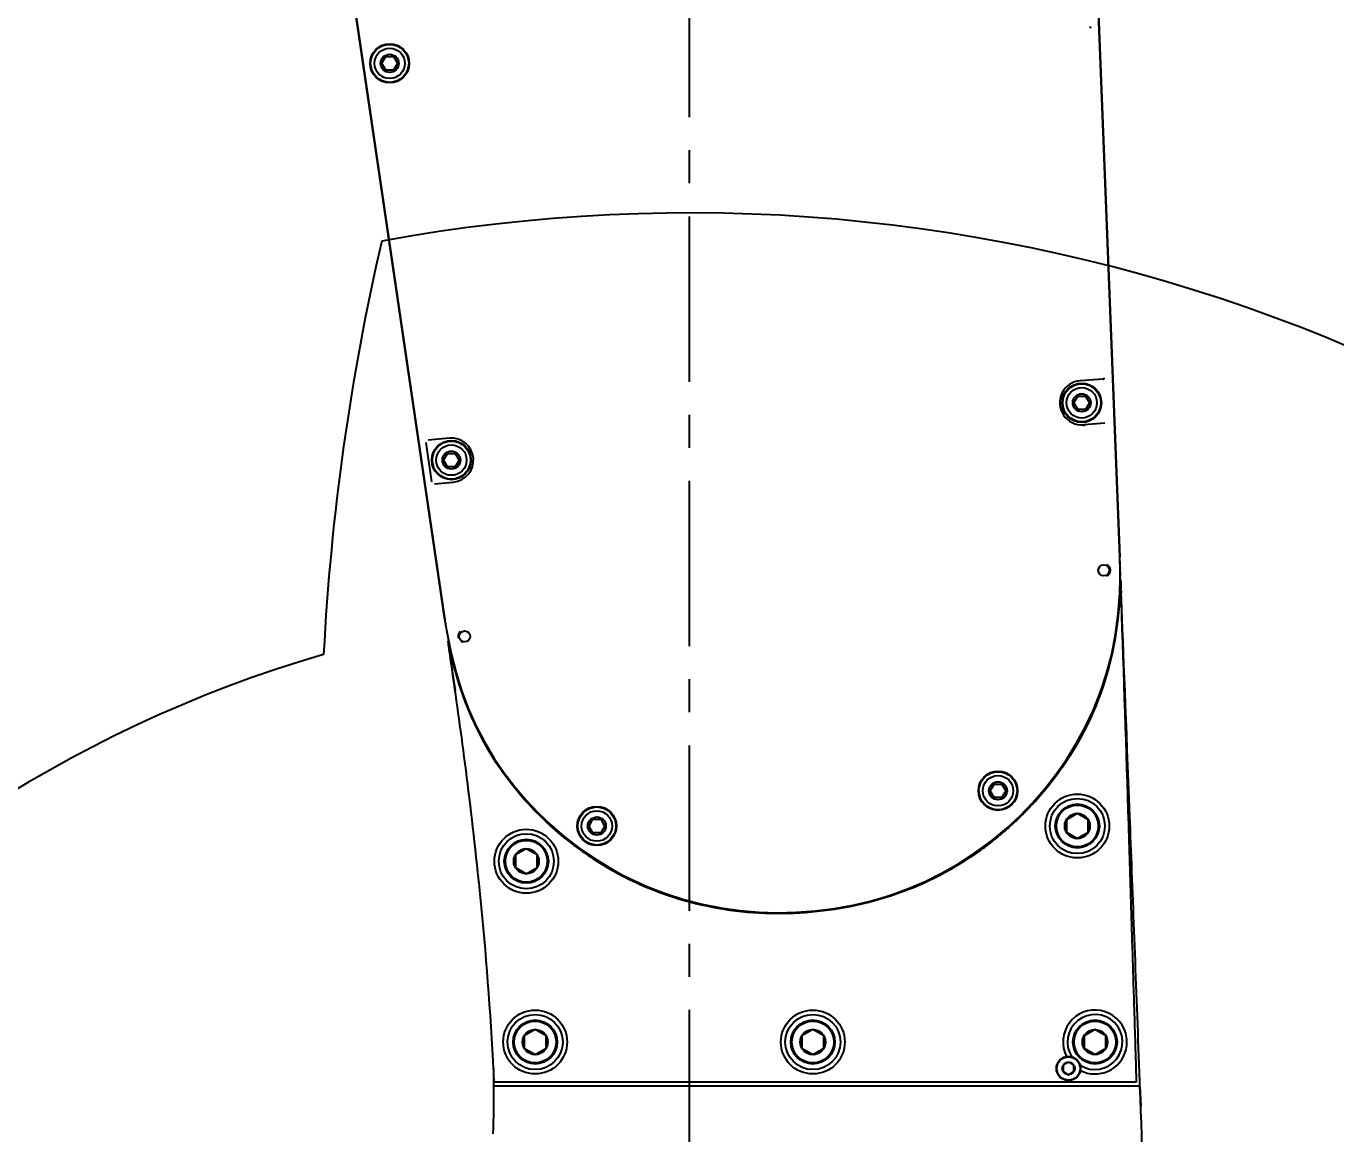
# Model space of a CAD drawing. Header units: millimetres. Extents: x 5828 to 6704, y 123 to 421.
# Drawn here: x 6608.01 to 6622.86, y 364.8 to 377.36 of the extents above; entities that cross this region are included whole.
import ezdxf

# ---------------------------------------------------------------- set-up
doc = ezdxf.new("R2010")
doc.units = ezdxf.units.MM
doc.linetypes.add('BANKLINE1', pattern=[5.5, 4, -1.5])
doc.linetypes.add('CENTER', pattern=[0.6, 0.375, -0.075, 0.075, -0.075])
doc.layers.add('00_COMPONENTS', color=7, linetype='BANKLINE1')
doc.layers.add('外形图', color=7, linetype='Continuous')
doc.styles.add('微软雅黑', font='msyh.ttc', dxfattribs={"height": 2.1})
doc.dimstyles.new('尺寸标注_1_20比例', dxfattribs={"dimtxt": 2.1, "dimasz": 1.7, "dimexe": 0.5, "dimexo": 0.4, "dimgap": 0.5, "dimtad": 1, "dimdec": 1, "dimlfac": 20, "dimdsep": 46, "dimtxsty": '微软雅黑', "dimcen": 0.09, "dimadec": 0, "dimazin": 0, "dimtp": 0.01, "dimtm": 0.01, "dimtfac": 1, "dimtdec": 1, "dimtofl": 0, "dimtmove": 0, "dimatfit": 3, "dimfxl": 1, "dimtolj": 1, "dimarcsym": 0})

# ---------------------------------------------------------------- blocks, each defined once
blk = doc.blocks.new('*D1530')
at = {"layer": 'Defpoints', "color": 0}
for p in [(6619.049, 382.337), (6621.118, 356.087), (6643.82, 356.087)]:
    blk.add_point(p, dxfattribs=at)
at = {"layer": '外形图', "color": 0, "lineweight": -2, "ltscale": 20}
for p, q in [((6619.449, 382.337), (6644.32, 382.337)), ((6643.82, 380.637), (6643.82, 357.787)), ((6621.518, 356.087), (6644.32, 356.087))]:
    blk.add_line(p, q, dxfattribs=at)
at = {"layer": '外形图', "color": 0}
for points in [[(6644.104, 380.637), (6643.537, 380.637), (6643.82, 382.337)], [(6643.537, 357.787), (6644.104, 357.787), (6643.82, 356.087)]]:
    blk.add_solid(points, dxfattribs=at)
at = {"layer": '外形图', "color": 0, "insert": (6642.235, 369.212), "char_height": 2.1, "attachment_point": 5, "rotation": 90, "style": '微软雅黑'}
blk.add_mtext('\\A1;\\A1;525', dxfattribs=at)
blk = doc.blocks.new('*D1533')
at = {"layer": '00_COMPONENTS', "color": 0, "linetype": 'ByBlock', "lineweight": -2, "ltscale": 20}
for p, q in [((6615.13, 409.482), (6553.985, 409.482)), ((6554.485, 407.782), (6554.485, 332.787)), ((6615.859, 331.087), (6553.985, 331.087))]:
    blk.add_line(p, q, dxfattribs=at)
at = {"layer": '00_COMPONENTS', "color": 0}
for points in [[(6554.768, 407.782), (6554.201, 407.782), (6554.485, 409.482)], [(6554.201, 332.787), (6554.768, 332.787), (6554.485, 331.087)]]:
    blk.add_solid(points, dxfattribs=at)
at = {"layer": 'Defpoints', "color": 0}
for p in [(6615.53, 409.482), (6554.485, 331.087), (6616.259, 331.087)]:
    blk.add_point(p, dxfattribs=at)
at = {"layer": '00_COMPONENTS', "color": 0, "insert": (6552.893, 370.284), "char_height": 2.1, "attachment_point": 5, "rotation": 90, "style": '微软雅黑'}
blk.add_mtext('\\A1;\\A1;1567.9', dxfattribs=at)

msp = doc.modelspace()

# ---------------------------------------------------------------- linework, layer by layer
at = {"layer": '00_COMPONENTS', "linetype": 'ByBlock', "ltscale": 20}
for centre, radius, start, end in [((6615.5301, 356.0866), 53.3953, 29, 259), ((6615.5301, 356.0866), 19.1534, 337.58879, 100.501), ((6638.4888, 368.8129), 27.1453, 167, 177), ((6615.5301, 356.0866), 14.7429, 106.3464, 244.39404)]:
    msp.add_arc(centre, radius, start, end, dxfattribs=at)
at = {"layer": '外形图', "linetype": 'CENTER', "ltscale": 5}
msp.add_line((6615.5301, 349.3262), (6615.5301, 393.7136), dxfattribs=at)
at = {"layer": '外形图', "linetype": 'Continuous'}
for p, q in [((6619.9764, 382.5097), (6620.4112, 371.3363)), ((6620.4112, 371.3363), (6619.9764, 382.5097)), ((6611.1272, 381.6888), (6612.7551, 370.6261)), ((6612.7551, 370.6261), (6611.1272, 381.6888)), ((6612.042, 376.9366), (6612.0861, 377.0129)), ((6612.0861, 376.8604), (6612.042, 376.9366)), ((6612.0861, 377.0129), (6612.1741, 377.0129)), ((6612.1741, 377.0129), (6612.2181, 376.9366)), ((6612.2181, 376.9366), (6612.1741, 376.8604)), ((6612.1741, 376.8604), (6612.0861, 376.8604)), ((6620.2245, 373.3543), (6619.9626, 373.336)), ((6619.892, 373.0866), (6619.9361, 373.1629)), ((6619.9361, 373.1629), (6620.0241, 373.1629)), ((6620.0241, 373.1629), (6620.0681, 373.0866)), ((6619.9361, 373.0104), (6619.892, 373.0866)), ((6620.0241, 373.0104), (6619.9361, 373.0104)), ((6620.0681, 373.0866), (6620.0241, 373.0104)), ((6620.242, 372.8543), (6620.0083, 372.838)), ((6612.5399, 372.6371), (6612.6055, 372.1911)), ((6612.8083, 372.6857), (6612.5652, 372.6644)), ((6612.742, 372.4366), (6612.7861, 372.5129)), ((6612.7861, 372.3604), (6612.742, 372.4366)), ((6612.7861, 372.5129), (6612.8741, 372.5129)), ((6612.8741, 372.5129), (6612.9181, 372.4366)), ((6612.9181, 372.4366), (6612.8741, 372.3604)), ((6612.8741, 372.3604), (6612.7861, 372.3604)), ((6612.6399, 372.169), (6612.8519, 372.1876)), ((6620.4127, 371.2913), (6620.4138, 371.2628)), ((6620.4127, 371.2913), (6620.4128, 371.2887)), ((6620.4146, 371.2143), (6620.4145, 371.2117)), ((6620.4151, 371.194), (6620.4151, 371.1893)), ((6620.4154, 371.169), (6620.4155, 371.1434)), ((6620.4155, 371.1434), (6620.4155, 371.1178)), ((6620.4244, 371.0078), (6620.421, 371.0948)), ((6620.4221, 371.0664), (6620.4229, 371.0465)), ((6620.4229, 371.0465), (6620.4236, 371.0277)), ((6620.4245, 370.9842), (6620.4229, 371.0287)), ((6620.4236, 371.0277), (6620.4247, 371.0011)), ((6620.426, 370.968), (6620.4244, 371.0078)), ((6620.4278, 370.8906), (6620.4245, 370.9842)), ((6620.4247, 371.0011), (6620.4248, 370.9975)), ((6620.4248, 370.9975), (6620.4253, 370.9843)), ((6620.4265, 370.9531), (6620.4275, 370.9299)), ((6620.4295, 370.8415), (6620.4278, 370.8906)), ((6620.4304, 370.854), (6620.4293, 370.8834)), ((6612.7641, 370.5677), (6612.7804, 370.4707)), ((6612.7804, 370.4707), (6612.8267, 370.2429)), ((6612.7909, 370.3848), (6612.8027, 370.3043)), ((6612.804, 370.297), (6612.7974, 370.3417)), ((6612.8093, 370.2589), (6612.8145, 370.2235)), ((6618.942, 368.6866), (6618.9861, 368.7629)), ((6618.9861, 368.7629), (6619.0741, 368.7629)), ((6619.0741, 368.7629), (6619.1181, 368.6866)), ((6618.9861, 368.6104), (6618.942, 368.6866)), ((6619.0741, 368.6104), (6618.9861, 368.6104)), ((6619.1181, 368.6866), (6619.0741, 368.6104)), ((6619.9301, 368.4296), (6619.8062, 368.3581)), ((6620.0539, 368.3581), (6619.9301, 368.4296)), ((6620.5317, 368.2475), (6620.5257, 368.4035)), ((6614.392, 368.2866), (6614.4361, 368.3629)), ((6614.4361, 368.2104), (6614.392, 368.2866)), ((6614.4361, 368.3629), (6614.5241, 368.3629)), ((6614.5241, 368.3629), (6614.5681, 368.2866)), ((6614.5681, 368.2866), (6614.5241, 368.2104)), ((6619.8062, 368.3581), (6619.8062, 368.2151)), ((6620.0539, 368.2151), (6620.0539, 368.3581)), ((6614.5241, 368.2104), (6614.4361, 368.2104)), ((6619.8062, 368.2151), (6619.9301, 368.1436)), ((6619.9301, 368.1436), (6620.0539, 368.2151)), ((6613.6801, 368.0296), (6613.5562, 367.9581)), ((6613.5562, 367.9581), (6613.5562, 367.8151)), ((6613.8039, 367.9581), (6613.6801, 368.0296)), ((6613.8039, 367.8151), (6613.8039, 367.9581)), ((6618.7693, 367.9806), (6618.8749, 368.0562)), ((6613.5562, 367.8151), (6613.6801, 367.7436)), ((6613.6801, 367.7436), (6613.8039, 367.8151)), ((6614.7376, 367.7497), (6614.8598, 367.6874)), ((6613.1474, 367.6069), (6613.1448, 367.6317)), ((6613.1486, 367.5944), (6613.1474, 367.6069)), ((6616.7462, 367.3079), (6616.9607, 367.3239)), ((6613.7801, 365.9796), (6613.6562, 365.9081)), ((6613.6562, 365.9081), (6613.6562, 365.7651)), ((6613.9039, 365.9081), (6613.7801, 365.9796)), ((6613.9039, 365.7651), (6613.9039, 365.9081)), ((6616.9301, 365.9796), (6616.8062, 365.9081)), ((6616.8062, 365.9081), (6616.8062, 365.7651)), ((6617.0539, 365.9081), (6616.9301, 365.9796)), ((6617.0539, 365.7651), (6617.0539, 365.9081)), ((6620.1301, 365.9796), (6620.0062, 365.9081)), ((6620.0062, 365.9081), (6620.0062, 365.7651)), ((6620.2539, 365.9081), (6620.1301, 365.9796)), ((6620.2539, 365.7651), (6620.2539, 365.9081)), ((6613.6562, 365.7651), (6613.7801, 365.6936)), ((6613.7801, 365.6936), (6613.9039, 365.7651)), ((6616.8062, 365.7651), (6616.9301, 365.6936)), ((6616.9301, 365.6936), (6617.0539, 365.7651)), ((6620.0062, 365.7651), (6620.1301, 365.6936)), ((6620.1301, 365.6936), (6620.2539, 365.7651)), ((6619.8301, 365.6084), (6619.7679, 365.5725)), ((6619.8922, 365.5725), (6619.8301, 365.6084)), ((6619.7679, 365.5725), (6619.7679, 365.5007)), ((6619.7679, 365.5007), (6619.8301, 365.4649)), ((6619.8301, 365.4649), (6619.8922, 365.5007)), ((6619.8922, 365.5007), (6619.8922, 365.5725)), ((6620.6023, 365.3866), (6620.6004, 365.4522)), ((6620.639, 365.388), (6620.6352, 365.4908)), ((6620.6409, 365.3366), (6613.3123, 365.3366)), ((6613.3156, 365.3866), (6620.6023, 365.3866)), ((6620.6409, 365.3366), (6620.639, 365.388)), ((6620.6409, 365.3366), (6620.6492, 365.1088))]:
    msp.add_line(p, q, dxfattribs=at)
for points in [[(6620.2245, 373.3543), (6620.2265, 373.3547), (6620.2285, 373.3555), (6620.2303, 373.3568), (6620.2318, 373.3584), (6620.233, 373.3602), (6620.234, 373.3623), (6620.2347, 373.3647), (6620.235, 373.3672), (6620.235, 373.3697)], [(6619.9983, 372.8374), (6620.0001, 372.8373), (6620.0019, 372.8367)], [(6620.0019, 372.8367), (6620.0036, 372.8356), (6620.0052, 372.8341), (6620.0066, 372.8322), (6620.0078, 372.83), (6620.0086, 372.8277), (6620.0091, 372.8252), (6620.0093, 372.8227)], [(6619.4231, 368.5501), (6619.5585, 368.7056), (6619.6864, 368.8694), (6619.8062, 369.0412), (6619.9173, 369.2206), (6620.0194, 369.4083), (6620.1116, 369.6038), (6620.193, 369.807), (6620.2627, 370.0181), (6620.3197, 370.2368), (6620.3634, 370.4622), (6620.3936, 370.6943), (6620.4105, 370.9328)], [(6612.8267, 370.2429), (6612.8828, 370.0231), (6612.9489, 369.8128), (6613.0251, 369.612), (6613.1115, 369.4192), (6613.2076, 369.2352), (6613.3125, 369.0601), (6613.4264, 368.8925), (6613.5484, 368.7324), (6613.6778, 368.5802), (6613.8155, 368.4345), (6613.9611, 368.2957), (6614.1143, 368.1643)], [(6618.8749, 368.0562), (6618.9726, 368.1314), (6619.1296, 368.2627), (6619.28, 368.4024), (6619.4231, 368.5501)], [(6614.1143, 368.1643), (6614.2764, 368.0393), (6614.4479, 367.9212)], [(6616.9607, 367.3239), (6617.1741, 367.3511), (6617.3859, 367.3893), (6617.5954, 367.4389), (6617.8022, 367.5002), (6618.0054, 367.5733), (6618.2042, 367.6582), (6618.3981, 367.7548), (6618.5867, 367.8624), (6618.7693, 367.9806)], [(6614.4479, 367.9212), (6614.6278, 367.8109), (6614.7376, 367.7497)], [(6614.8598, 367.6874), (6615.058, 367.5978), (6615.2605, 367.5195), (6615.4667, 367.453), (6615.676, 367.3988), (6615.8878, 367.3568), (6616.1014, 367.3271), (6616.316, 367.3092), (6616.5311, 367.3029), (6616.7462, 367.3079)]]:
    msp.add_lwpolyline(points, dxfattribs=at)
for centre, radius in [((6612.1301, 376.9366), 0.2225), ((6612.1301, 376.9366), 0.22), ((6612.1301, 376.9366), 0.2157), ((6612.1301, 376.9366), 0.1725), ((6612.1301, 376.9366), 0.1026), ((6619.9801, 373.0866), 0.2225), ((6619.9801, 373.0866), 0.22), ((6619.9801, 373.0866), 0.2157), ((6619.9801, 373.0866), 0.1725), ((6619.9801, 373.0866), 0.1026), ((6612.8301, 372.4366), 0.2225), ((6612.8301, 372.4366), 0.22), ((6612.8301, 372.4366), 0.2157), ((6612.8301, 372.4366), 0.1725), ((6612.8301, 372.4366), 0.1026), ((6620.2301, 371.1866), 0.0625), ((6612.9801, 370.4366), 0.0625), ((6619.0301, 368.6866), 0.2225), ((6619.0301, 368.6866), 0.22), ((6619.0301, 368.6866), 0.2157), ((6619.0301, 368.6866), 0.1725), ((6619.0301, 368.6866), 0.1026), ((6619.9301, 368.2866), 0.3625), ((6619.9301, 368.2866), 0.3125), ((6614.4801, 368.2866), 0.2225), ((6614.4801, 368.2866), 0.22), ((6614.4801, 368.2866), 0.2157), ((6614.4801, 368.2866), 0.1725), ((6619.9301, 368.2866), 0.25), ((6619.9301, 368.2866), 0.2375), ((6619.9301, 368.2866), 0.143), ((6614.4801, 368.2866), 0.1026), ((6613.6801, 367.8866), 0.3625), ((6613.6801, 367.8866), 0.3125), ((6613.6801, 367.8866), 0.25), ((6613.6801, 367.8866), 0.2375), ((6613.6801, 367.8866), 0.143), ((6613.7801, 365.8366), 0.3625), ((6616.9301, 365.8366), 0.3625), ((6613.7801, 365.8366), 0.3125), ((6613.7801, 365.8366), 0.25), ((6613.7801, 365.8366), 0.2375), ((6616.9301, 365.8366), 0.3125), ((6616.9301, 365.8366), 0.25), ((6616.9301, 365.8366), 0.2375), ((6620.1301, 365.8366), 0.25), ((6620.1301, 365.8366), 0.2375), ((6613.7801, 365.8366), 0.143), ((6616.9301, 365.8366), 0.143), ((6620.1301, 365.8366), 0.143), ((6619.8301, 365.5366), 0.1375), ((6619.8301, 365.5366), 0.1325), ((6619.8301, 365.5366), 0.0717)]:
    msp.add_circle(centre, radius, dxfattribs=at)
for centre, radius, start, end in [((6619.9801, 373.0866), 0.25, 94, 274.19266), ((6612.8301, 372.4366), 0.25, 275, 95), ((6614.5817, 371.1778), 5.683, 0.61611, 0.76266), ((6620.2301, 371.1866), 0.075, 297.07727, 62.96282), ((6615.3667, 371.14), 5.0483, 1.71746, 2.22864), ((6615.3759, 371.1403), 5.0391, 1.45629, 1.6874), ((6614.9247, 371.1242), 5.4909, 1.05055, 1.34173), ((6615.2024, 371.1293), 5.2132, 0.74366, 1.05055), ((6615.9856, 371.1799), 4.279, 359.19574, 359.39051), ((6615.2393, 371.1313), 5.1761, 357.80804, 0.30253), ((6615.8541, 371.1357), 4.5614, 0.7314, 1.00409), ((6615.4536, 371.1325), 4.9619, 0.42102, 0.74366), ((6615.2135, 371.1344), 5.2019, 0.26628, 0.60413), ((6615.2911, 371.1303), 5.1244, 359.26305, 359.64534), ((6615.2167, 371.1308), 5.1988, 359.64494, 359.8573), ((6615.7521, 371.1177), 4.6632, 356.91318, 357.71873), ((6615.6529, 371.1218), 4.7625, 357.7167, 357.93488), ((6615.6031, 371.1236), 4.8123, 357.93497, 358.20558), ((6615.5363, 371.1257), 4.8792, 358.2058, 358.56878), ((6615.4185, 371.1285), 4.997, 358.57014, 359.26431), ((6620.1889, 370.8736), 0.2406, 6.01639, 7.75757), ((6620.1939, 370.8741), 0.2356, 2.2616, 6.02405), ((5762.9407, 341.4656), 857.9918, 1.7926323, 1.9620772), ((6617.8515, 371.3761), 5.1512, 188.37853, 189.02872), ((6617.4922, 371.3564), 4.644, 190.72934, 190.91828), ((6618.0526, 371.4036), 5.3539, 190.69457, 190.90679), ((6617.892, 371.3724), 5.1903, 190.90405, 191.66027), ((6616.5582, 371.166), 3.6908, 192.28258, 192.52048), ((6613.1483, 370.3083), 0.3426, 186.54812, 188.29284), ((6617.6825, 371.3293), 4.9764, 191.66134, 192.2924), ((6617.5241, 371.2948), 4.8143, 192.29302, 192.83027), ((6617.2607, 371.234), 4.544, 192.81954, 194.53313), ((6616.5166, 371.2218), 3.9568, 307.00981, 317.77297), ((6616.5582, 371.181), 3.8987, 317.25646, 317.62935), ((6616.5615, 371.178), 3.8943, 317.62938, 317.80586), ((6616.564, 371.1758), 3.8909, 317.80586, 318.04284), ((6616.5261, 371.2121), 3.9435, 313.69446, 315.21677), ((6616.5376, 371.2006), 3.9271, 315.21729, 315.98941), ((6616.5487, 371.1899), 3.9118, 315.98908, 317.25595), ((6616.5027, 371.2372), 3.9778, 311.1972, 311.54048), ((6616.5079, 371.2314), 3.97, 311.54012, 312.93411), ((6616.5158, 371.2227), 3.9582, 312.9344, 313.69494), ((6616.5496, 371.1548), 3.8657, 228.89969, 231.24494), ((6616.5828, 371.1979), 3.9199, 231.22975, 238.47354), ((6616.5613, 371.1692), 3.8843, 231.24342, 231.58733), ((6616.5686, 371.1785), 3.8961, 231.58788, 233.01205), ((6616.4929, 371.2488), 3.993, 307.54725, 308.8727), ((6616.4942, 371.2471), 3.9908, 308.87276, 309.32232), ((6616.4976, 371.243), 3.9855, 309.32197, 311.19673), ((6616.5761, 371.1884), 3.9085, 233.01161, 233.58665), ((6616.5831, 371.1979), 3.9203, 233.5871, 235.05423), ((6616.5898, 371.2075), 3.9321, 235.05389, 235.77084), ((6616.7646, 370.8928), 3.5451, 305.2742, 305.50598), ((6616.4901, 371.2562), 4.0002, 305.66744, 307.01642), ((6616.8066, 370.8343), 3.4731, 305.50284, 306.66511), ((6616.8487, 370.7775), 3.4025, 306.66824, 306.93133), ((6616.4926, 371.2491), 3.9934, 306.94932, 307.54729), ((6616.5977, 371.2191), 3.9461, 235.77117, 237.04327), ((6616.6035, 371.228), 3.9567, 237.04287, 237.44751), ((6616.6061, 371.2321), 3.9615, 237.44751, 237.88408), ((6616.6106, 371.2393), 3.97, 237.88435, 239.10649), ((6616.6086, 371.2386), 3.9681, 238.46278, 240.84892), ((6616.6142, 371.2452), 3.977, 239.10623, 239.49581), ((6616.6156, 371.2477), 3.9798, 239.4958, 239.86689), ((6566.6235, 362.8643), 46.765, 5.85109, 6.00973), ((6616.618, 371.2519), 3.9847, 239.86705, 241.08461), ((6616.6126, 371.2457), 3.9762, 240.84864, 242.28157), ((6616.6198, 371.2552), 3.9884, 241.08448, 241.54418), ((6616.3588, 370.7757), 3.4425, 241.56089, 241.82099), ((6616.3703, 370.7971), 3.4668, 241.82108, 242.15201), ((6616.3919, 370.838), 3.5131, 242.15298, 242.91757), ((6616.6161, 371.2523), 3.9836, 242.28133, 242.75887), ((6616.4171, 370.8873), 3.5683, 242.91691, 243.4214), ((6620.1301, 365.8366), 0.3625, 15.9484, 207.00832), ((6620.1301, 365.8366), 0.3125, 237.58893, 212.40432), ((6620.1301, 365.8366), 0.3625, 346.22569, 15.9484), ((6620.1301, 365.8366), 0.3625, 243.01704, 346.22569), ((6597.4957, 365.2529), 15.8168, 0.48414, 1.03283), ((6600.2544, 365.2598), 13.0581, 357.96254, 0.33688), ((6598.3047, 365.2606), 15.0078, 0.29028, 0.48084), ((5601.0534, 327.6991), 1020.2819, 1.8610698, 2.1140854)]:
    msp.add_arc(centre, radius, start, end, dxfattribs=at)
for points, knots in [([(6620.0685, 377.3518), (6620.0717, 377.352), (6620.0788, 377.3482), (6620.0813, 377.3411), (6620.0815, 377.3374)], [0, 0, 0, 0, 0.4610221, 1, 1, 1, 1]), ([(6619.4465, 368.5626), (6619.7378, 368.8839), (6620.2221, 369.629), (6620.3945, 370.5002), (6620.4117, 370.9333)], [0, 0, 0, 0, 0.5000704, 1, 1, 1, 1]), ([(6620.4086, 370.8666), (6620.3859, 370.4474), (6620.2068, 369.6071), (6619.7383, 368.8868), (6619.4575, 368.5744)], [0, 0, 0, 0, 0.4998325, 1, 1, 1, 1]), ([(6612.9293, 370.4919), (6612.9235, 370.4864), (6612.9135, 370.474), (6612.9045, 370.4492), (6612.9048, 370.4291), (6612.9072, 370.4187), (6612.9076, 370.4172)], [0, 0, 0, 0, 0.315107, 0.6302139, 0.9453209, 1, 1, 1, 1]), ([(6614.1282, 368.1417), (6613.8044, 368.402), (6613.2313, 369.0298), (6612.9224, 369.8208), (6612.8301, 370.2258)], [0, 0, 0, 0, 0.5000589, 1, 1, 1, 1]), ([(6614.0083, 368.2418), (6613.7315, 368.4833), (6613.2406, 369.0473), (6612.9544, 369.7382), (6612.8621, 370.0937)], [0, 0, 0, 0, 0.5000773, 1, 1, 1, 1]), ([(6620.6004, 365.4522), (6620.5923, 365.7216), (6620.5769, 366.2306), (6620.5545, 366.9617), (6620.5334, 367.6434), (6620.5195, 368.0855), (6620.5126, 368.3055)], [0, 0, 0, 0, 0.2832514, 0.5351455, 0.7686454, 1, 1, 1, 1]), ([(6614.7926, 367.7105), (6615.1065, 367.5503), (6615.7836, 367.3165), (6616.8512, 367.264), (6617.8997, 367.4718), (6618.5354, 367.8021), (6618.8225, 368.0064)], [0, 0, 0, 0, 0.2499577, 0.4999979, 0.750039, 1, 1, 1, 1]), ([(6618.8119, 367.9986), (6618.2477, 367.5995), (6616.8712, 367.1222), (6615.4386, 367.3868), (6614.8205, 367.696)], [0, 0, 0, 0, 0.4999707, 1, 1, 1, 1]), ([(6613.3156, 365.3866), (6613.3118, 365.4658), (6613.2721, 366.2443), (6613.211, 366.981), (6613.1486, 367.5944)], [0, 0, 0, 0, 0.1011036, 1, 1, 1, 1])]:
    msp.add_open_spline(points, degree=3, knots=knots, dxfattribs=at)
for points in [[(6620.4146, 371.2143), (6620.4145, 371.2306), (6620.4143, 371.2469), (6620.4137, 371.2632)], [(6620.5257, 368.4035), (6620.4857, 369.448), (6620.4518, 370.3105), (6620.4304, 370.854)], [(6612.8253, 370.1514), (6612.8181, 370.201), (6612.8109, 370.2496), (6612.804, 370.297)], [(6612.8145, 370.2235), (6612.8344, 370.0871), (6612.8537, 369.9538), (6612.8725, 369.8234)], [(6613.1315, 367.7605), (6613.0329, 368.6971), (6612.9186, 369.5129), (6612.8253, 370.1514)], [(6620.6352, 365.4908), (6620.5991, 366.4735), (6620.5636, 367.4144), (6620.5317, 368.2475)]]:
    msp.add_open_spline(points, degree=3, dxfattribs=at)

# ---------------------------------------------------------------- dimensions: what is measured, and where the dimension line sits
at = {"layer": '00_COMPONENTS', "linetype": 'ByBlock', "ltscale": 20}
dim = msp.add_linear_dim(base=(6554.4847, 331.0866), p1=(6615.5301, 409.4819), p2=(6616.2586, 331.0866), angle=90, text='\\A1;1567.9', dimstyle='尺寸标注_1_20比例', dxfattribs=at)
dim.commit()
dim.dimension.update_dxf_attribs({"geometry": '*D1533', "text_midpoint": (6552.8934, 370.2843)})
at = {"layer": '外形图', "ltscale": 20}
dim = msp.add_linear_dim(base=(6643.8204, 356.0866), p1=(6619.0487, 382.3366), p2=(6621.1182, 356.0866), angle=90, text='\\A1;525', dimstyle='尺寸标注_1_20比例', dxfattribs=at)
dim.commit()
dim.dimension.update_dxf_attribs({"geometry": '*D1530', "text_midpoint": (6642.2345, 369.2116)})

doc.saveas('drawing.dxf')
